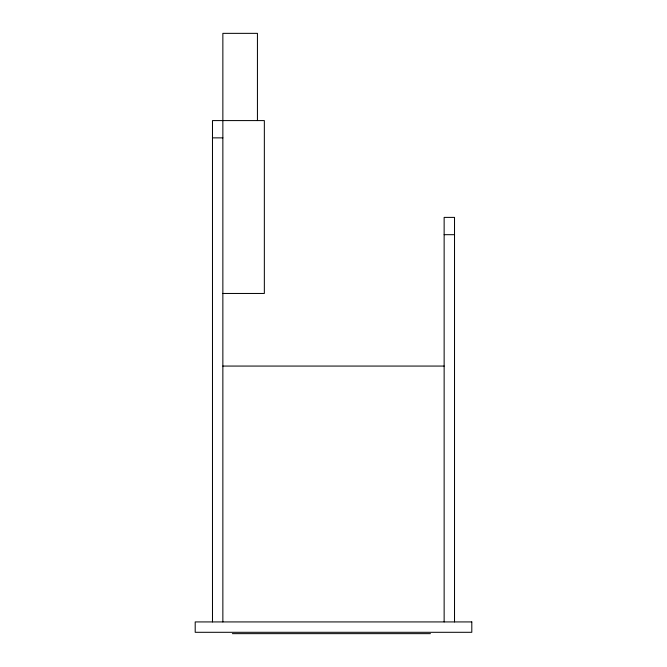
<?xml version="1.0" encoding="UTF-8"?>
<svg xmlns="http://www.w3.org/2000/svg" width="667" height="667" viewBox="0 0 667 667"><rect width="100%" height="100%" fill="white"/><g stroke="black" fill="none" stroke-linecap="round" stroke-linejoin="round"><path stroke-width="1" d="M212.481 137.869L222.861 137.869M444.139 234.684L454.519 234.684M222.861 293.463L264.349 293.463L264.349 120.585L212.481 120.585L212.481 621.927M222.861 366.066L444.139 366.066M232.374 633.65L430.457 633.65M454.519 621.927L454.519 217.392L444.139 217.392L444.139 621.927M257.437 120.585L257.437 33.35L222.861 33.35L222.861 621.927M471.802 621.927L195.198 621.927L195.198 632.299L471.802 632.299L471.802 621.927"/></g></svg>
